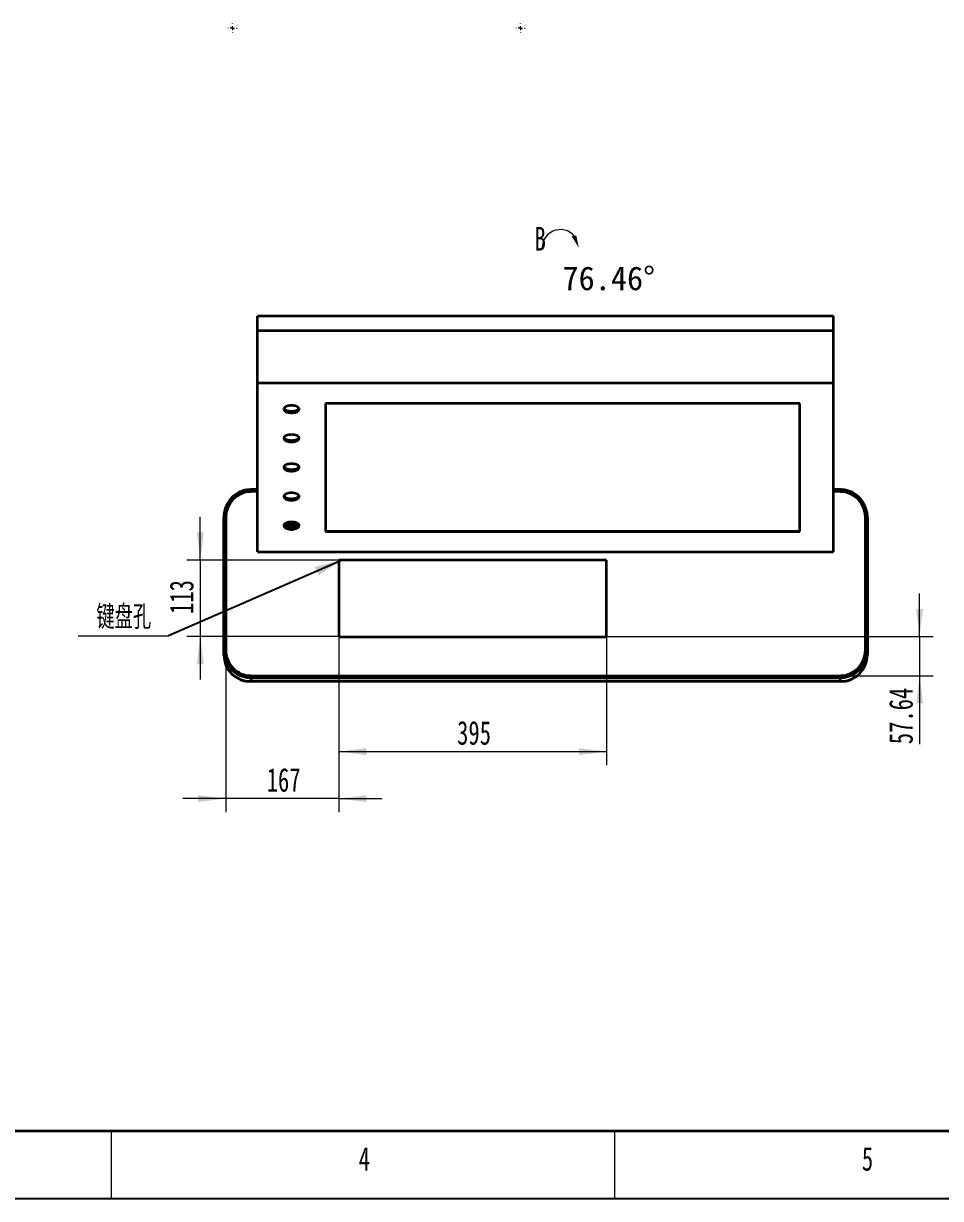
# Model space of a CAD drawing. Header units: millimetres. Extents: x 0 to 4752, y 0 to 3360.
# Drawn here: x 1678 to 2761, y 0 to 1387 of the extents above; entities that cross this region are included whole.
import ezdxf

# ---------------------------------------------------------------- set-up
doc = ezdxf.new("R2010")
doc.units = ezdxf.units.MM
doc.header["$LTSCALE"] = 8
doc.linetypes.add('CENTERX2', pattern=[20.32, 12.7, -2.54, 2.54, -2.54])
doc.layers.add('图框线', color=5, linetype='Continuous', lineweight=35)
doc.layers.add('细线', color=5, linetype='Continuous')
doc.styles.add('SLDTEXTSTYLE3', font='TXT', dxfattribs={"width": 0.7, "bigfont": 'bigfont'})
doc.styles.add('SLDTEXTSTYLE4', font='TXT', dxfattribs={"width": 0.7})
doc.dimstyles.new('SLDDIMSTYLE7', dxfattribs={"dimtxt": 28, "dimasz": 32.64, "dimexe": 0, "dimexo": 0.0625, "dimgap": 7, "dimtad": 1, "dimdec": 3, "dimlfac": 1.25, "dimrnd": 1e-09, "dimzin": 12, "dimdsep": 46, "dimtxsty": 'SLDTEXTSTYLE4', "dimsah": 1, "dimcen": 0.09, "dimadec": 0, "dimazin": 3, "dimtfac": 1, "dimtdec": 3, "dimtofl": 0, "dimtmove": 0, "dimatfit": 3, "dimfxl": 1, "dimfrac": 2, "dimtolj": 1, "dimtzin": 12, "dimarcsym": 0})
doc.dimstyles.new('SLDDIMSTYLE8', dxfattribs={"dimtxt": 28, "dimasz": 32.64, "dimexe": 0, "dimexo": 0.0625, "dimgap": 7, "dimtad": 1, "dimdec": 3, "dimlfac": 1.25, "dimrnd": 1e-09, "dimzin": 12, "dimdsep": 46, "dimtxsty": 'SLDTEXTSTYLE4', "dimsah": 1, "dimcen": 0.09, "dimadec": 0, "dimazin": 3, "dimtfac": 1, "dimtdec": 3, "dimtmove": 0, "dimatfit": 0, "dimfxl": 1, "dimfrac": 2, "dimtolj": 1, "dimtzin": 12, "dimarcsym": 0})
doc.dimstyles.new('SLDDIMSTYLE9', dxfattribs={"dimtxt": 0.18, "dimasz": 32.64, "dimexe": 0, "dimexo": 0.0625, "dimgap": 0, "dimtad": 0, "dimtih": 1, "dimtoh": 1, "dimdec": 0, "dimrnd": 1e-09, "dimzin": 0, "dimdsep": 46, "dimtxsty": 'Standard', "dimsah": 1, "dimcen": 0.09, "dimadec": 0, "dimazin": 0, "dimtfac": 32.64, "dimtdec": 0, "dimtofl": 0, "dimtmove": 0, "dimatfit": 3, "dimfxl": 1, "dimfrac": 2, "dimtolj": 1, "dimtzin": 0, "dimarcsym": 0})

# ---------------------------------------------------------------- blocks, each defined once
blk = doc.blocks.new('SW_CENTERMARKSYMBOL_1')
at = {"color": 0, "linetype": 'Continuous', "lineweight": 18}
for p, q in [((-345, 0), (-345.5, 0)), ((-340, 0), (-342.5, 0)), ((-340, 5), (-340, 5.5)), ((-340, 0), (-340, 2.5)), ((-340, 0), (-340, -2.5)), ((-340, 0), (-337.5, 0)), ((-335, 0), (-334.5, 0)), ((-5, 0), (-5.5, 0)), ((0, 0), (-2.5, 0)), ((0, 5), (0, 5.5)), ((0, 0), (0, 2.5)), ((0, 0), (0, -2.5)), ((0, 0), (2.5, 0)), ((5, 0), (5.5, 0)), ((-340, -5), (-340, -5.5)), ((0, -5), (0, -5.5))]:
    blk.add_line(p, q, dxfattribs=at)
blk = doc.blocks.new('工程图视图7')
at = {"color": 7, "linetype": 'Continuous', "lineweight": 35}
for p, q in [((0, 0), (-680, 0)), ((-680, -16.7), (-680, 0)), ((0, -16.7), (0, 0)), ((-680, -16.7), (0, -16.7)), ((-680, -78.8), (-680, -16.7)), ((0, -78.8), (0, -16.7)), ((-680, -278.2), (-680, -78.8)), ((-680, -78.8), (0, -78.8)), ((0, -278.2), (0, -78.8)), ((-40, -103), (-600, -103)), ((-600, -103), (-600, -254)), ((-40, -254), (-40, -103)), ((-680, -204.7), (-688, -204.7)), ((-688, -207.1), (-688, -204.7)), ((-680, -207.1), (-688, -207.1)), ((8, -204.7), (0, -204.7)), ((8, -207.1), (0, -207.1)), ((8, -207.1), (8, -204.7)), ((-638, -208.7), (-642, -208.7)), ((-720, -393.9), (-720, -237.6)), ((-717.6, -237.6), (-720, -237.6)), ((-717.6, -237.6), (-717.6, -393.9)), ((-648.9, -246.6), (-631.1, -246.6)), ((-648.5, -245.8), (-631.5, -245.8)), ((37.6, -393.9), (37.6, -237.6)), ((37.6, -237.6), (40, -237.6)), ((40, -237.6), (40, -393.9)), ((-600, -253.6), (-40, -253.6)), ((-600, -254), (-40, -254)), ((-680, -278.2), (0, -278.2)), ((-268, -287.9), (-584, -287.9)), ((-584, -287.9), (-584, -378.3)), ((-268, -378.3), (-268, -287.9)), ((-584, -378.3), (-268, -378.3)), ((-717.6, -393.9), (-720, -393.9)), ((-720, -399.8), (-720, -393.9)), ((-720, -400.2), (-720, -399.8)), ((37.6, -393.9), (40, -393.9)), ((40, -393.9), (40, -399.8)), ((40, -400.2), (40, -399.8)), ((-688, -424.4), (8, -424.4)), ((-688, -424.4), (-688, -426.7)), ((-688, -426.7), (-688, -431)), ((8, -426.7), (-688, -426.7)), ((8, -424.4), (8, -426.7)), ((8, -431), (8, -426.7)), ((8, -431), (-688, -431)), ((-688, -431.3), (-688, -431)), ((8, -431), (-688, -431)), ((8, -431.3), (-688, -431.3)), ((8, -431.3), (8, -431))]:
    blk.add_line(p, q, dxfattribs=at)
at = {"color": 7, "linetype": 'Continuous', "lineweight": 35, "flags": 128}
for points in [[(-640, -105.4), (-641.6, -105.5), (-643.2, -105.7), (-644.6, -106), (-645.9, -106.5), (-647, -107), (-647.9, -107.7), (-648.6, -108.4), (-648.9, -109.1), (-649, -109.9), (-648.8, -110.7), (-648.3, -111.4), (-647.5, -112.1), (-646.5, -112.7), (-645.3, -113.2), (-643.9, -113.6), (-642.4, -113.8), (-640.8, -114), (-639.2, -114), (-637.6, -113.8), (-636.1, -113.6), (-634.7, -113.2), (-633.5, -112.7), (-632.5, -112.1), (-631.7, -111.4), (-631.2, -110.7), (-631, -109.9), (-631.1, -109.1), (-631.4, -108.4), (-632.1, -107.7), (-633, -107), (-634.1, -106.5), (-635.4, -106), (-636.8, -105.7), (-638.4, -105.5), (-640, -105.4)], [(-640, -112.6), (-641.6, -112.5), (-643.2, -112.3), (-644.6, -112), (-645.9, -111.5), (-647, -111), (-647.9, -110.3), (-648.6, -109.6), (-648.9, -109)], [(-631.1, -109), (-631.4, -109.6), (-632.1, -110.3), (-633, -111), (-634.1, -111.5), (-635.4, -112), (-636.8, -112.3), (-638.4, -112.5), (-640, -112.6)], [(-640, -139.8), (-641.6, -139.9), (-643.2, -140.1), (-644.6, -140.4), (-645.9, -140.9), (-647, -141.4), (-647.9, -142.1), (-648.6, -142.8), (-648.9, -143.5), (-649, -144.3), (-648.8, -145), (-648.3, -145.8), (-647.5, -146.5), (-646.5, -147.1), (-645.3, -147.6), (-643.9, -148), (-642.4, -148.2), (-640.8, -148.4), (-639.2, -148.4), (-637.6, -148.2), (-636.1, -148), (-634.7, -147.6), (-633.5, -147.1), (-632.5, -146.5), (-631.7, -145.8), (-631.2, -145), (-631, -144.3), (-631.1, -143.5), (-631.4, -142.8), (-632.1, -142.1), (-633, -141.4), (-634.1, -140.9), (-635.4, -140.4), (-636.8, -140.1), (-638.4, -139.9), (-640, -139.8)], [(-640, -147), (-641.6, -146.9), (-643.2, -146.7), (-644.6, -146.4), (-645.9, -145.9), (-647, -145.4), (-647.9, -144.7), (-648.6, -144), (-648.9, -143.4)], [(-631.1, -143.4), (-631.4, -144), (-632.1, -144.7), (-633, -145.4), (-634.1, -145.9), (-635.4, -146.4), (-636.8, -146.7), (-638.4, -146.9), (-640, -147)], [(-640, -174.2), (-641.6, -174.3), (-643.2, -174.5), (-644.6, -174.8), (-645.9, -175.2), (-647, -175.8), (-647.9, -176.4), (-648.6, -177.2), (-648.9, -177.9), (-649, -178.7), (-648.8, -179.4), (-648.3, -180.2), (-647.5, -180.9), (-646.5, -181.5), (-645.3, -182), (-643.9, -182.4), (-642.4, -182.6), (-640.8, -182.8), (-639.2, -182.8), (-637.6, -182.6), (-636.1, -182.4), (-634.7, -182), (-633.5, -181.5), (-632.5, -180.9), (-631.7, -180.2), (-631.2, -179.4), (-631, -178.7), (-631.1, -177.9), (-631.4, -177.2), (-632.1, -176.4), (-633, -175.8), (-634.1, -175.2), (-635.4, -174.8), (-636.8, -174.5), (-638.4, -174.3), (-640, -174.2)], [(-640, -181.4), (-641.6, -181.3), (-643.2, -181.1), (-644.6, -180.8), (-645.9, -180.3), (-647, -179.8), (-647.9, -179.1), (-648.6, -178.4), (-648.9, -177.8)], [(-631.1, -177.8), (-631.4, -178.4), (-632.1, -179.1), (-633, -179.8), (-634.1, -180.3), (-635.4, -180.8), (-636.8, -181.1), (-638.4, -181.3), (-640, -181.4)], [(-640, -208.6), (-641.6, -208.7), (-643.2, -208.9), (-644.6, -209.2), (-645.9, -209.6), (-647, -210.2), (-647.9, -210.8), (-648.6, -211.6), (-648.9, -212.3), (-649, -213.1), (-648.8, -213.8), (-648.3, -214.6), (-647.5, -215.2), (-646.5, -215.9), (-645.3, -216.4), (-643.9, -216.8), (-642.4, -217), (-640.8, -217.2), (-639.2, -217.2), (-637.6, -217), (-636.1, -216.8), (-634.7, -216.4), (-633.5, -215.9), (-632.5, -215.2), (-631.7, -214.6), (-631.2, -213.8), (-631, -213.1), (-631.1, -212.3), (-631.4, -211.6), (-632.1, -210.8), (-633, -210.2), (-634.1, -209.6), (-635.4, -209.2), (-636.8, -208.9), (-638.4, -208.7), (-640, -208.6)], [(-640, -215.8), (-641.6, -215.7), (-643.2, -215.5), (-644.6, -215.2), (-645.9, -214.7), (-647, -214.2), (-647.9, -213.5), (-648.6, -212.8), (-648.9, -212.2)], [(-631.1, -212.2), (-631.4, -212.8), (-632.1, -213.5), (-633, -214.2), (-634.1, -214.7), (-635.4, -215.2), (-636.8, -215.5), (-638.4, -215.7), (-640, -215.8)], [(-640, -243), (-641.6, -243), (-643.2, -243.3), (-644.6, -243.6), (-645.9, -244), (-647, -244.6), (-647.9, -245.2), (-648.6, -245.9), (-648.9, -246.7), (-649, -247.5), (-648.8, -248.2), (-648.3, -249), (-647.5, -249.6), (-646.5, -250.2), (-645.3, -250.8), (-643.9, -251.1), (-642.4, -251.4), (-640.8, -251.6), (-639.2, -251.6), (-637.6, -251.4), (-636.1, -251.1), (-634.7, -250.8), (-633.5, -250.2), (-632.5, -249.6), (-631.7, -249), (-631.2, -248.2), (-631, -247.5), (-631.1, -246.7), (-631.4, -245.9), (-632.1, -245.2), (-633, -244.6), (-634.1, -244), (-635.4, -243.6), (-636.8, -243.3), (-638.4, -243), (-640, -243)], [(-640, -250.2), (-641.6, -250.1), (-643.2, -249.9), (-644.6, -249.6), (-645.9, -249.1), (-647, -248.6), (-647.9, -247.9), (-648.6, -247.2), (-648.9, -246.6)], [(-631.1, -246.6), (-631.4, -247.2), (-632.1, -247.9), (-633, -248.6), (-634.1, -249.1), (-635.4, -249.6), (-636.8, -249.9), (-638.4, -250.1), (-640, -250.2)]]:
    blk.add_lwpolyline(points, dxfattribs=at)
at = {"color": 7, "linetype": 'Continuous', "lineweight": 35}
for centre, start, end in [((-688.4, -399.4), 180.8183, 270.7955), ((-688.4, -399.4), 180.8183, 270.7955), ((-688.4, -399.8), 180.8183, 270.7955), ((8.4, -399.4), 269.2045, 359.1817), ((8.4, -399.4), 269.2045, 359.1817), ((8.4, -399.8), 269.2045, 359.1817)]:
    blk.add_arc(centre, 31.6, start, end, dxfattribs=at)
for centre, major_axis, ratio, start_param, end_param in [((-688, -237.6), (0, -30.4), 0.972224, 3.141593, 4.712389), ((8, -237.6), (0, 30.4), 0.972224, 4.712389, 6.283185), ((-688, -237.6), (0, 32.8), 0.976235, 1.115663, 1.570796), ((8, -237.6), (0, 32.8), 0.976235, 4.712389, 5.204854), ((-688, -393.9), (0, 32.8), 0.976235, 1.570796, 2.063262), ((-688, -393.9), (0, 30.4), 0.972224, 1.570796, 3.141593), ((8, -393.9), (0, -30.4), 0.972224, 0, 1.570796), ((8, -393.9), (0, 32.8), 0.976235, 4.257256, 4.712389), ((-688, -393.9), (0, 32.8), 0.976235, 2.063262, 3.141593), ((8, -393.9), (0, 32.8), 0.976235, 3.141593, 4.257256)]:
    blk.add_ellipse(centre, major_axis=major_axis, ratio=ratio, start_param=start_param, end_param=end_param, dxfattribs=at)
for points, knots in [([(-688, -204.7), (-688.5, -204.8), (-690, -204.8), (-692.3, -205), (-695.1, -205.5), (-697.8, -206.3), (-700.4, -207.3), (-703, -208.5), (-705.4, -210), (-707.7, -211.7), (-709.9, -213.5), (-711.8, -215.6), (-713.6, -217.9), (-715.2, -220.3), (-716.2, -222), (-716.7, -223.1), (-716.7, -223.2)], [0, 0, 0, 0, 0.042632, 0.120551, 0.198533, 0.276606, 0.354812, 0.43319, 0.511776, 0.590595, 0.669669, 0.749011, 0.828624, 0.908505, 0.988642, 1, 1, 1, 1]), ([(36.2, -222.1), (36.2, -222.1), (35.8, -221.2), (34.8, -219.5), (33.1, -217.2), (31.3, -215), (29.2, -213), (27, -211.1), (24.7, -209.5), (22.2, -208.1), (19.6, -206.9), (17, -206), (14.2, -205.3), (11.5, -204.9), (9.4, -204.8), (8.3, -204.7), (8, -204.7)], [0, 0, 0, 0, 0.000825, 0.083924, 0.166768, 0.24934, 0.331629, 0.413635, 0.495368, 0.576843, 0.658085, 0.739127, 0.820005, 0.900764, 0.977199, 1, 1, 1, 1])]:
    blk.add_open_spline(points, degree=3, knots=knots, dxfattribs=at)
blk = doc.blocks.new('_D_27')
at = {"color": 7, "linetype": 'Continuous', "lineweight": 0}
for p, q in [((2050.7, 663.3), (2050.7, 511.6)), ((2366.7, 663.3), (2366.7, 511.6)), ((2050.7, 527.6), (2366.7, 527.6))]:
    blk.add_line(p, q, dxfattribs=at)
at = {"color": 7, "linetype": 'Continuous', "lineweight": 18}
for points in [[(2050.7, 527.6), (2083.4, 523.5), (2083.4, 531.6)], [(2366.7, 527.6), (2334.1, 531.6), (2334.1, 523.5)]]:
    blk.add_solid(points, dxfattribs=at)
at = {"color": 7, "linetype": 'Continuous', "lineweight": 18, "insert": (2190.3, 563.7), "char_height": 28, "attachment_point": 1, "style": 'SLDTEXTSTYLE4'}
blk.add_mtext('395', dxfattribs=at)
blk = doc.blocks.new('_D_28')
at = {"color": 7, "linetype": 'Continuous', "lineweight": 0}
for p, q in [((1887.1, 753.7), (1887.1, 804.5)), ((2050.7, 753.7), (1871.1, 753.7)), ((1887.1, 753.7), (1887.1, 663.3)), ((2050.7, 663.3), (1871.1, 663.3)), ((1887.1, 663.3), (1887.1, 612.5))]:
    blk.add_line(p, q, dxfattribs=at)
at = {"color": 7, "linetype": 'Continuous', "lineweight": 18}
for points in [[(1887.1, 753.7), (1891.2, 786.3), (1883.1, 786.3)], [(1887.1, 663.3), (1883.1, 630.6), (1891.2, 630.6)]]:
    blk.add_solid(points, dxfattribs=at)
at = {"color": 7, "linetype": 'Continuous', "lineweight": 18, "insert": (1851, 690), "char_height": 28, "attachment_point": 1, "rotation": 90, "style": 'SLDTEXTSTYLE4'}
blk.add_mtext('113', dxfattribs=at)
blk = doc.blocks.new('_D_29')
at = {"color": 7, "linetype": 'Continuous', "lineweight": 0}
for p, q in [((2736.3, 663.3), (2736.3, 714.1)), ((2366.7, 663.3), (2752.3, 663.3)), ((2736.3, 663.3), (2736.3, 617.1)), ((2642.7, 617.1), (2752.3, 617.1)), ((2736.3, 617.1), (2736.3, 536.3))]:
    blk.add_line(p, q, dxfattribs=at)
at = {"color": 7, "linetype": 'Continuous', "lineweight": 18}
for points in [[(2736.3, 663.3), (2740.4, 695.9), (2732.3, 695.9)], [(2736.3, 617.1), (2732.3, 584.5), (2740.4, 584.5)]]:
    blk.add_solid(points, dxfattribs=at)
at = {"color": 7, "linetype": 'Continuous', "lineweight": 18, "insert": (2700.2, 536.3), "char_height": 28, "attachment_point": 1, "rotation": 90, "style": 'SLDTEXTSTYLE4'}
blk.add_mtext('57.64', dxfattribs=at)
blk = doc.blocks.new('_D_30')
at = {"color": 7, "linetype": 'Continuous', "lineweight": 0}
for p, q in [((2050.7, 663.3), (2050.7, 456.1)), ((1917.1, 647.6), (1917.1, 456.1)), ((1917.1, 472.1), (1866.3, 472.1)), ((2050.7, 472.1), (1917.1, 472.1)), ((2050.7, 472.1), (2101.5, 472.1))]:
    blk.add_line(p, q, dxfattribs=at)
at = {"color": 7, "linetype": 'Continuous', "lineweight": 18}
for points in [[(1917.1, 472.1), (1884.5, 476.2), (1884.5, 468)], [(2050.7, 472.1), (2083.4, 468), (2083.4, 476.2)]]:
    blk.add_solid(points, dxfattribs=at)
at = {"color": 7, "linetype": 'Continuous', "lineweight": 18, "insert": (1965.5, 508.2), "char_height": 28, "attachment_point": 1, "style": 'SLDTEXTSTYLE4'}
blk.add_mtext('167', dxfattribs=at)
blk = doc.blocks.new('SW_SYMBOL_VIEW_CLKWISE')
at = {"color": 0, "linetype": 'Continuous', "lineweight": 0}
blk.add_arc((4800, 1600), 4800, 30, 180, dxfattribs=at)
blk.add_solid([(9600, 1600), (8960, 4800), (7680, 4800)], dxfattribs=at)
blk = doc.blocks.new('SW_NOTE_0_4')
at = {"color": 0, "linetype": 'Continuous', "lineweight": 0}
blk.add_line((-106.8, 0), (0, 0), dxfattribs=at)
at = {"color": 0, "linetype": 'Continuous', "lineweight": 0, "insert": (-52.8, 36), "char_height": 28, "attachment_point": 2, "style": 'SLDTEXTSTYLE3'}
blk.add_mtext('键盘孔', dxfattribs=at)

msp = doc.modelspace()

# ---------------------------------------------------------------- linework, layer by layer
at = {"color": 5, "linetype": 'CENTERX2', "lineweight": 18, "true_color": 0x0000ff}
for q in [(1782, 80), (2970, 80)]:
    msp.add_line((2376, 80), q, dxfattribs=at)
at = {"color": 5, "linetype": 'Continuous', "lineweight": 18, "true_color": 0x0000ff}
for p, q in [((1782, 80), (1782, 0)), ((1782, 80), (1782, 0)), ((1782, 80), (1782, 0)), ((2376, 80), (2376, 0)), ((2376, 80), (2376, 0)), ((2376, 80), (2376, 0)), ((2376, 80), (2376, 0))]:
    msp.add_line(p, q, dxfattribs=at)
at = {"layer": '图框线'}
msp.add_line((200, 80), (4672, 80), dxfattribs=at)
at = {"layer": '细线'}
msp.add_line((0, 0), (4752, 0), dxfattribs=at)

# ---------------------------------------------------------------- block references
at = {"color": 7, "linetype": 'Continuous', "lineweight": 0}
for name, p in [('SW_CENTERMARKSYMBOL_1', (2264.986288, 1381.548366)), ('SW_NOTE_0_4', (1849.544156, 664.339752))]:
    msp.add_blockref(name, p, dxfattribs=at)
at = {"color": 7, "linetype": 'Continuous', "lineweight": 0, "xscale": 0.004511737089201878, "yscale": 0.004511737089201878, "zscale": 0.004511737089201878}
msp.add_blockref('SW_SYMBOL_VIEW_CLKWISE', (2290.656813, 1114.877758), dxfattribs=at)
at = {"color": 7, "linetype": 'Continuous', "lineweight": 35}
msp.add_blockref('工程图视图7', (2634.743339, 1041.525442), dxfattribs=at)

# ---------------------------------------------------------------- texts
at = {"color": 7, "linetype": 'Continuous', "lineweight": 0, "insert": (2288.482809, 1146.924706), "char_height": 28, "attachment_point": 2, "style": 'SLDTEXTSTYLE4'}
msp.add_mtext('B^J', dxfattribs=at)
at = {"color": 7, "linetype": 'Continuous', "lineweight": 0, "insert": (2369.34934, 1146.924706), "char_height": 28, "attachment_point": 2}
msp.add_mtext('^J76.46°', dxfattribs=at)
at = {"layer": '细线', "char_height": 28, "attachment_point": 1, "style": 'SLDTEXTSTYLE4'}
for s, insert in [('4', (2074.149479, 60.890088)), ('5', (2668.149479, 60.890088))]:
    msp.add_mtext(s, dxfattribs=dict(at, insert=insert))

# ---------------------------------------------------------------- dimensions: what is measured, and where the dimension line sits
at = {"color": 7, "linetype": 'Continuous', "lineweight": 18}
for base, p1, p2, angle, picture, middle in [((1887.130296, 663.256494), (2050.743339, 753.656494), (2050.743339, 663.256494), 90, '_D_28', (1887.130296, 708.456494)), ((2736.322655, 617.147284), (2366.743339, 663.256494), (2642.743339, 617.147284), 90, '_D_29', (2736.322655, 566.932995)), ((1917.143339, 472.097048), (2050.743339, 663.256494), (1917.143339, 647.592954), 0, '_D_30', (1983.943339, 472.097048))]:
    dim = msp.add_linear_dim(base=base, p1=p1, p2=p2, angle=angle, dimstyle='SLDDIMSTYLE8', dxfattribs=at)
    dim.commit()
    dim.dimension.update_dxf_attribs({"geometry": picture, "text_midpoint": middle, "dimtype": 160})
dim = msp.add_linear_dim(base=(2366.743339, 527.580966), p1=(2050.743339, 663.256494), p2=(2366.743339, 663.256494), dimstyle='SLDDIMSTYLE7', dxfattribs=at)
dim.commit()
dim.dimension.update_dxf_attribs({"geometry": '_D_27', "text_midpoint": (2208.743339, 527.580966), "dimtype": 160})

# ---------------------------------------------------------------- leaders
at = {"color": 7, "linetype": 'Continuous', "lineweight": 0}
msp.add_leader([(2054.463127, 753.656494), (1849.544156, 664.339752)], dimstyle='SLDDIMSTYLE9', dxfattribs=at)

doc.saveas('drawing.dxf')
